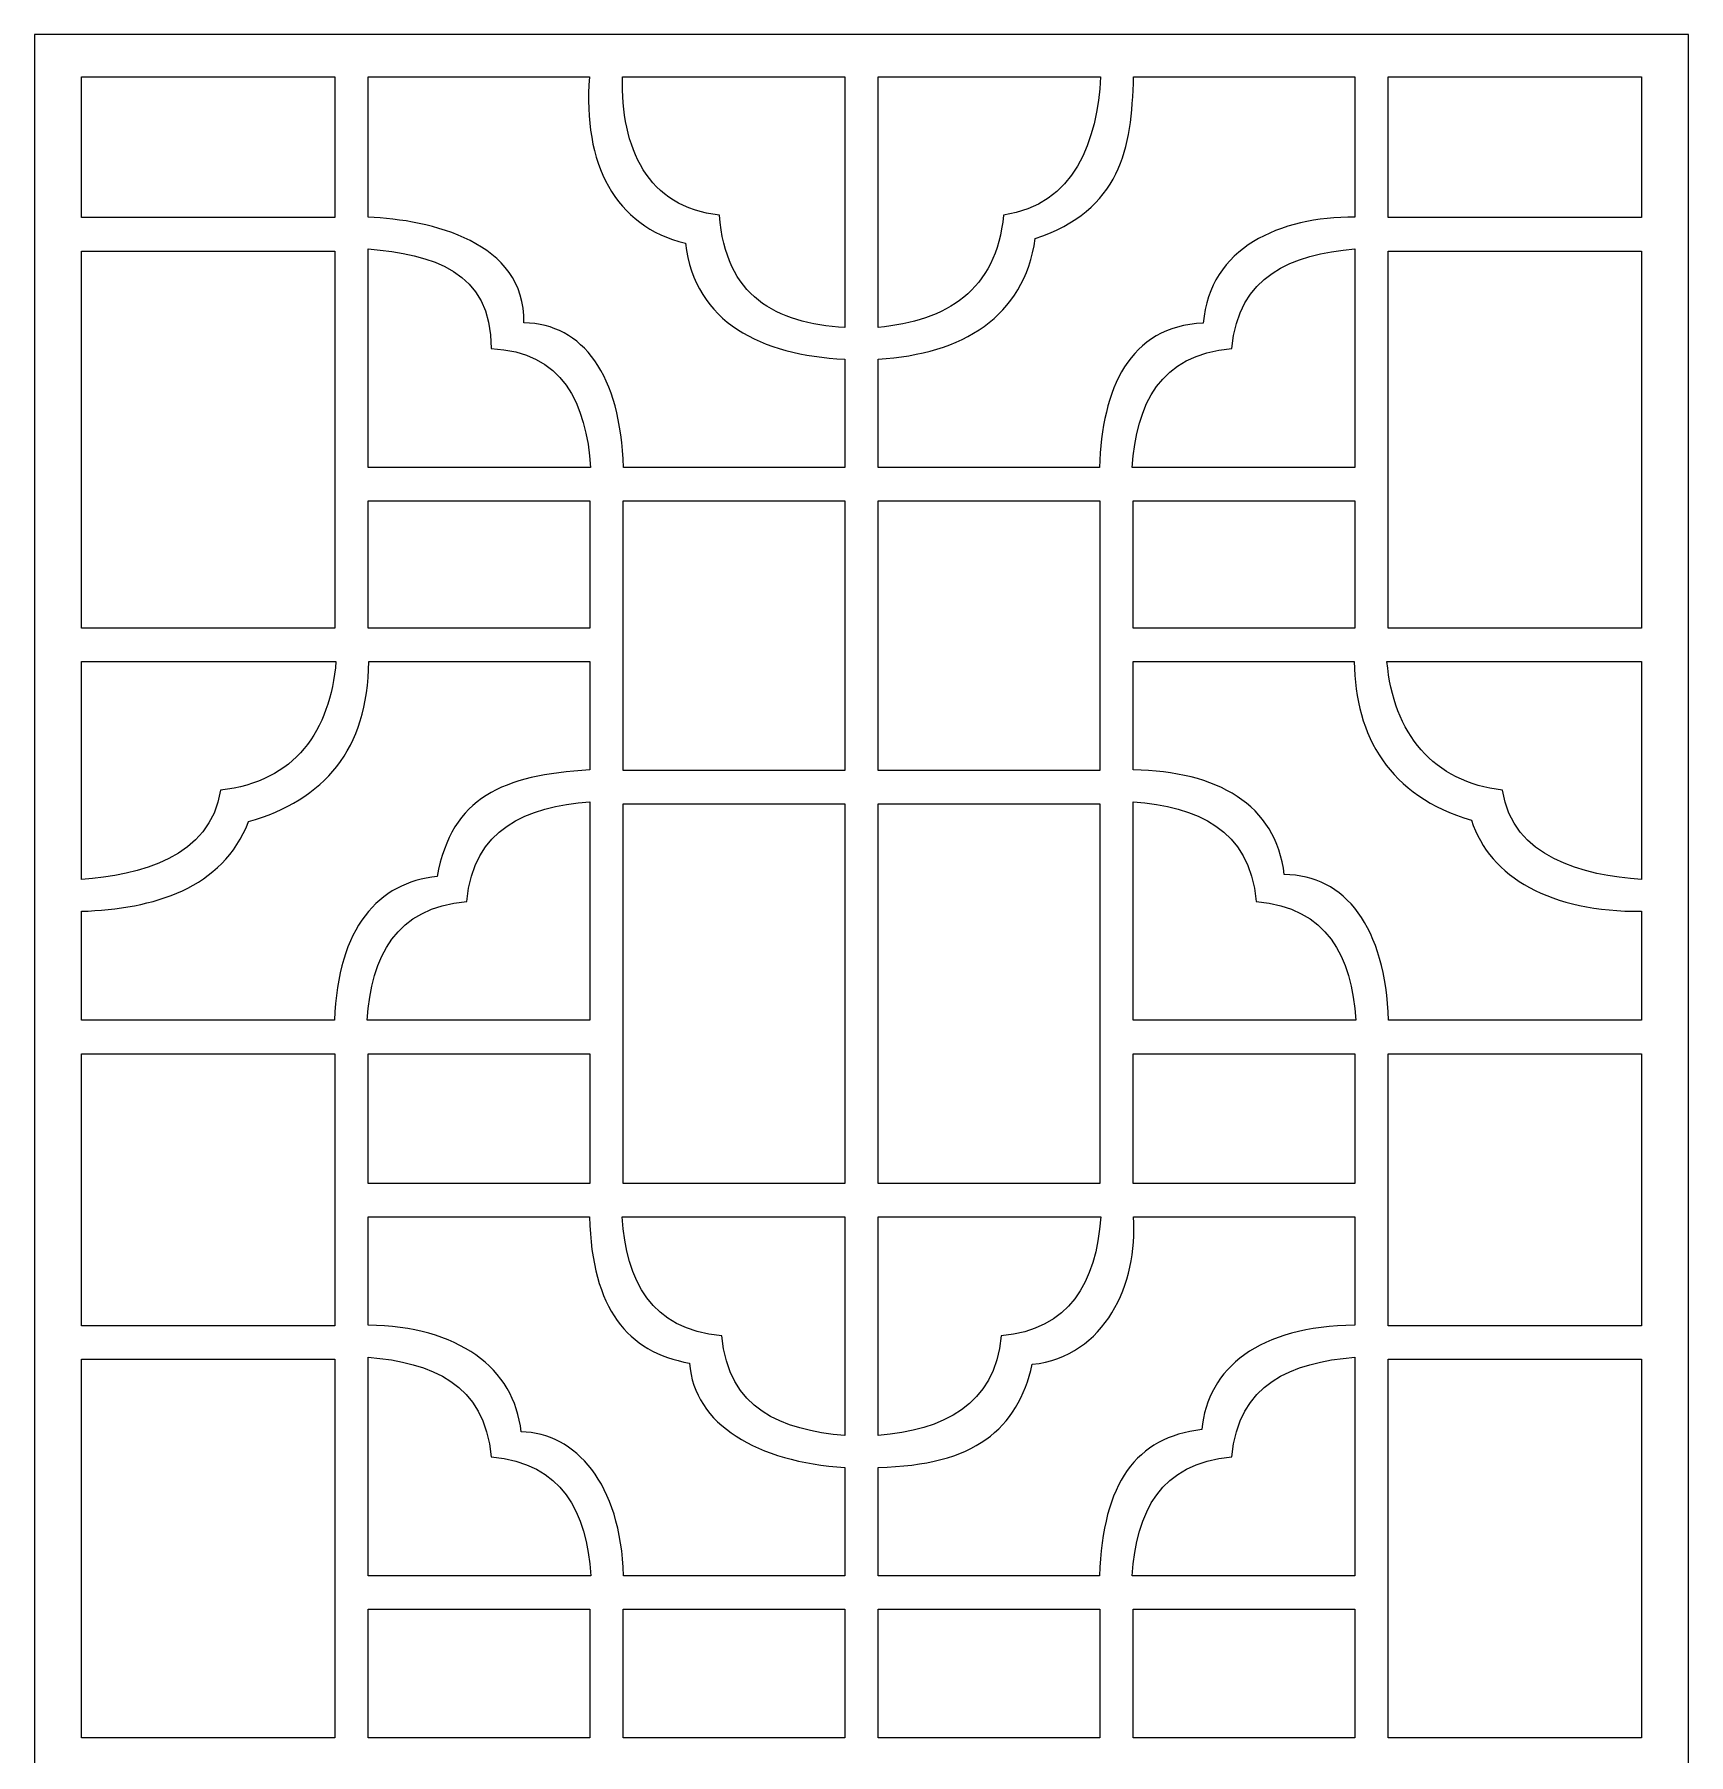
# Model space of a CAD drawing. Header units: centimetres. Extents: x 1.9 to 19.8, y -3.7 to 9.5.
# Drawn here: x 13.42 to 19.77, y 2.91 to 9.5 of the extents above; entities that cross this region are included whole.
import ezdxf

# ---------------------------------------------------------------- set-up
doc = ezdxf.new("R2010")
doc.units = ezdxf.units.CM
doc.header["$MEASUREMENT"] = 0
doc.layers.add('layer 1', color=7, linetype='Continuous')

msp = doc.modelspace()

# ---------------------------------------------------------------- linework, layer by layer
at = {"layer": 'layer 1', "color": 250, "lineweight": 9}
for points, knots in [([(13.42339, 9.5), (13.42339, 9.5), (19.76713, 9.5), (19.76713, 9.5), (19.76713, 9.5), (19.76713, 9.5), (19.76713, -3.68998), (19.76713, -3.68998), (19.76713, -3.68998), (19.76713, -3.68998), (13.42339, -3.68998), (13.42339, -3.68998), (13.42339, -3.68998), (13.42339, -3.68998), (13.42339, 9.5), (13.42339, 9.5)], [0, 0, 0, 0, 0.2, 0.2, 0.2, 0.2, 0.4, 0.4, 0.4, 0.4, 0.6, 0.6, 0.6, 0.6, 1, 1, 1, 1]), ([(13.60378, 8.79758), (13.60378, 8.79758), (13.60378, 8.79758), (13.60378, 8.79758), (13.60378, 8.79758), (13.60378, 8.79758), (14.57543, 8.79758), (14.57543, 8.79758), (14.57543, 8.79758), (14.57543, 8.79758), (14.57543, 9.3369), (14.57543, 9.3369), (14.57543, 9.3369), (14.57543, 9.3369), (13.60378, 9.3369), (13.60378, 9.3369), (13.60378, 9.3369), (13.60378, 9.3369), (13.60378, 8.79758), (13.60378, 8.79758)], [0, 0, 0, 0, 0.1666667, 0.1666667, 0.1666667, 0.1666667, 0.3333333, 0.3333333, 0.3333333, 0.3333333, 0.5, 0.5, 0.5, 0.5, 0.6666667, 0.6666667, 0.6666667, 0.6666667, 1, 1, 1, 1]), ([(14.70349, 9.3369), (14.70349, 9.3369), (14.70349, 9.3369), (14.70349, 9.3369), (14.70349, 9.3369), (14.70349, 9.3369), (14.70349, 8.79982), (14.70349, 8.79982), (14.70349, 8.79982), (14.94404, 8.78768), (15.3069, 8.70628), (15.30088, 8.39418), (15.30088, 8.39418), (15.52741, 8.38979), (15.67134, 8.19483), (15.68235, 7.83941), (15.68235, 7.83941), (15.68235, 7.83941), (16.53121, 7.83941), (16.53121, 7.83941), (16.53121, 7.83941), (16.53121, 7.83941), (16.53121, 8.25494), (16.53121, 8.25494), (16.53121, 8.25494), (16.20971, 8.27151), (15.95802, 8.39399), (15.91969, 8.69938), (15.91969, 8.69938), (15.65053, 8.76459), (15.52566, 9.00346), (15.55205, 9.3369), (15.55205, 9.3369), (15.55205, 9.3369), (14.70349, 9.3369), (14.70349, 9.3369)], [0, 0, 0, 0, 0.1, 0.1, 0.1, 0.1, 0.2, 0.2, 0.2, 0.2, 0.3, 0.3, 0.3, 0.3, 0.4, 0.4, 0.4, 0.4, 0.5, 0.5, 0.5, 0.5, 0.6, 0.6, 0.6, 0.6, 0.7, 0.7, 0.7, 0.7, 0.8, 0.8, 0.8, 0.8, 1, 1, 1, 1]), ([(16.05065, 8.80736), (16.05065, 8.80736), (16.05065, 8.80736), (16.05065, 8.80736), (16.05065, 8.80736), (16.07395, 8.49529), (16.26489, 8.39297), (16.53121, 8.37608), (16.53121, 8.37608), (16.53121, 8.37608), (16.53121, 9.3369), (16.53121, 9.3369), (16.53121, 9.3369), (16.53121, 9.3369), (15.67885, 9.3369), (15.67885, 9.3369), (15.67885, 9.3369), (15.67225, 9.06605), (15.77276, 8.83598), (16.05065, 8.80736)], [0, 0, 0, 0, 0.1666667, 0.1666667, 0.1666667, 0.1666667, 0.3333333, 0.3333333, 0.3333333, 0.3333333, 0.5, 0.5, 0.5, 0.5, 0.6666667, 0.6666667, 0.6666667, 0.6666667, 1, 1, 1, 1]), ([(17.63846, 9.3369), (17.63846, 9.3369), (17.63846, 9.3369), (17.63846, 9.3369), (17.63846, 9.3369), (17.63211, 9.06131), (17.58818, 8.82722), (17.26143, 8.71698), (17.26143, 8.71698), (17.21821, 8.41596), (16.98395, 8.27527), (16.65929, 8.25494), (16.65929, 8.25494), (16.65929, 8.25494), (16.65929, 7.83941), (16.65929, 7.83941), (16.65929, 7.83941), (16.65929, 7.83941), (17.50768, 7.83941), (17.50768, 7.83941), (17.50768, 7.83941), (17.51817, 8.14354), (17.6214, 8.37954), (17.90595, 8.39346), (17.90595, 8.39346), (17.92991, 8.68258), (18.20022, 8.80069), (18.48704, 8.79982), (18.48704, 8.79982), (18.48704, 8.79982), (18.48704, 9.3369), (18.48704, 9.3369), (18.48704, 9.3369), (18.48704, 9.3369), (17.63846, 9.3369), (17.63846, 9.3369)], [0, 0, 0, 0, 0.1, 0.1, 0.1, 0.1, 0.2, 0.2, 0.2, 0.2, 0.3, 0.3, 0.3, 0.3, 0.4, 0.4, 0.4, 0.4, 0.5, 0.5, 0.5, 0.5, 0.6, 0.6, 0.6, 0.6, 0.7, 0.7, 0.7, 0.7, 0.8, 0.8, 0.8, 0.8, 1, 1, 1, 1]), ([(17.13987, 8.80736), (17.13987, 8.80736), (17.13987, 8.80736), (17.13987, 8.80736), (17.13987, 8.80736), (17.41086, 8.84477), (17.50105, 9.0949), (17.51167, 9.3369), (17.51167, 9.3369), (17.51167, 9.3369), (16.65929, 9.3369), (16.65929, 9.3369), (16.65929, 9.3369), (16.65929, 9.3369), (16.65929, 8.37608), (16.65929, 8.37608), (16.65929, 8.37608), (16.92177, 8.40279), (17.11187, 8.51594), (17.13987, 8.80736)], [0, 0, 0, 0, 0.1666667, 0.1666667, 0.1666667, 0.1666667, 0.3333333, 0.3333333, 0.3333333, 0.3333333, 0.5, 0.5, 0.5, 0.5, 0.6666667, 0.6666667, 0.6666667, 0.6666667, 1, 1, 1, 1]), ([(18.61507, 9.3369), (18.61507, 9.3369), (18.61507, 9.3369), (18.61507, 9.3369), (18.61507, 9.3369), (18.61507, 9.3369), (18.61507, 8.79758), (18.61507, 8.79758), (18.61507, 8.79758), (18.61507, 8.79758), (19.58675, 8.79758), (19.58675, 8.79758), (19.58675, 8.79758), (19.58675, 8.79758), (19.58675, 9.3369), (19.58675, 9.3369), (19.58675, 9.3369), (19.58675, 9.3369), (18.61507, 9.3369), (18.61507, 9.3369)], [0, 0, 0, 0, 0.1666667, 0.1666667, 0.1666667, 0.1666667, 0.3333333, 0.3333333, 0.3333333, 0.3333333, 0.5, 0.5, 0.5, 0.5, 0.6666667, 0.6666667, 0.6666667, 0.6666667, 1, 1, 1, 1]), ([(13.60378, 7.22384), (13.60378, 7.22384), (13.60378, 7.22384), (13.60378, 7.22384), (13.60378, 7.22384), (13.60378, 7.22384), (14.57543, 7.22384), (14.57543, 7.22384), (14.57543, 7.22384), (14.57543, 7.22384), (14.57543, 8.66952), (14.57543, 8.66952), (14.57543, 8.66952), (14.57543, 8.66952), (13.60378, 8.66952), (13.60378, 8.66952), (13.60378, 8.66952), (13.60378, 8.66952), (13.60378, 7.22384), (13.60378, 7.22384)], [0, 0, 0, 0, 0.1666667, 0.1666667, 0.1666667, 0.1666667, 0.3333333, 0.3333333, 0.3333333, 0.3333333, 0.5, 0.5, 0.5, 0.5, 0.6666667, 0.6666667, 0.6666667, 0.6666667, 1, 1, 1, 1]), ([(15.17491, 8.29539), (15.17491, 8.29539), (15.17491, 8.29539), (15.17491, 8.29539), (15.17491, 8.29539), (15.17699, 8.59474), (14.94644, 8.65662), (14.70349, 8.67759), (14.70349, 8.67759), (14.70349, 8.67759), (14.70349, 7.83941), (14.70349, 7.83941), (14.70349, 7.83941), (14.70349, 7.83941), (15.55654, 7.83941), (15.55654, 7.83941), (15.55654, 7.83941), (15.53942, 8.0845), (15.44916, 8.28464), (15.17491, 8.29539)], [0, 0, 0, 0, 0.1666667, 0.1666667, 0.1666667, 0.1666667, 0.3333333, 0.3333333, 0.3333333, 0.3333333, 0.5, 0.5, 0.5, 0.5, 0.6666667, 0.6666667, 0.6666667, 0.6666667, 1, 1, 1, 1]), ([(18.01515, 8.29539), (18.01515, 8.29539), (18.01515, 8.29539), (18.01515, 8.29539), (18.01515, 8.29539), (17.73793, 8.27027), (17.65056, 8.08364), (17.63351, 7.83941), (17.63351, 7.83941), (17.63351, 7.83941), (18.48704, 7.83941), (18.48704, 7.83941), (18.48704, 7.83941), (18.48704, 7.83941), (18.48704, 8.67756), (18.48704, 8.67756), (18.48704, 8.67756), (18.24409, 8.6568), (18.0413, 8.57595), (18.01515, 8.29539)], [0, 0, 0, 0, 0.1666667, 0.1666667, 0.1666667, 0.1666667, 0.3333333, 0.3333333, 0.3333333, 0.3333333, 0.5, 0.5, 0.5, 0.5, 0.6666667, 0.6666667, 0.6666667, 0.6666667, 1, 1, 1, 1]), ([(19.58675, 8.66952), (19.58675, 8.66952), (19.58675, 8.66952), (19.58675, 8.66952), (19.58675, 8.66952), (19.58675, 8.66952), (18.61507, 8.66952), (18.61507, 8.66952), (18.61507, 8.66952), (18.61507, 8.66952), (18.61507, 7.22384), (18.61507, 7.22384), (18.61507, 7.22384), (18.61507, 7.22384), (19.58675, 7.22384), (19.58675, 7.22384), (19.58675, 7.22384), (19.58675, 7.22384), (19.58675, 8.66952), (19.58675, 8.66952)], [0, 0, 0, 0, 0.1666667, 0.1666667, 0.1666667, 0.1666667, 0.3333333, 0.3333333, 0.3333333, 0.3333333, 0.5, 0.5, 0.5, 0.5, 0.6666667, 0.6666667, 0.6666667, 0.6666667, 1, 1, 1, 1]), ([(15.55334, 7.22384), (15.55334, 7.22384), (15.55334, 7.22384), (15.55334, 7.22384), (15.55334, 7.22384), (15.55334, 7.22384), (15.55334, 7.71135), (15.55334, 7.71135), (15.55334, 7.71135), (15.55334, 7.71135), (14.70349, 7.71135), (14.70349, 7.71135), (14.70349, 7.71135), (14.70349, 7.71135), (14.70349, 7.22384), (14.70349, 7.22384), (14.70349, 7.22384), (14.70349, 7.22384), (15.55334, 7.22384), (15.55334, 7.22384)], [0, 0, 0, 0, 0.1666667, 0.1666667, 0.1666667, 0.1666667, 0.3333333, 0.3333333, 0.3333333, 0.3333333, 0.5, 0.5, 0.5, 0.5, 0.6666667, 0.6666667, 0.6666667, 0.6666667, 1, 1, 1, 1]), ([(16.53121, 6.67826), (16.53121, 6.67826), (16.53121, 6.67826), (16.53121, 6.67826), (16.53121, 6.67826), (16.53121, 6.67826), (16.53121, 7.71135), (16.53121, 7.71135), (16.53121, 7.71135), (16.53121, 7.71135), (15.6814, 7.71135), (15.6814, 7.71135), (15.6814, 7.71135), (15.6814, 7.71135), (15.6814, 6.67826), (15.6814, 6.67826), (15.6814, 6.67826), (15.6814, 6.67826), (16.53121, 6.67826), (16.53121, 6.67826)], [0, 0, 0, 0, 0.1666667, 0.1666667, 0.1666667, 0.1666667, 0.3333333, 0.3333333, 0.3333333, 0.3333333, 0.5, 0.5, 0.5, 0.5, 0.6666667, 0.6666667, 0.6666667, 0.6666667, 1, 1, 1, 1]), ([(16.65929, 7.71135), (16.65929, 7.71135), (16.65929, 7.71135), (16.65929, 7.71135), (16.65929, 7.71135), (16.65929, 7.71135), (16.65929, 6.67826), (16.65929, 6.67826), (16.65929, 6.67826), (16.65929, 6.67826), (17.50912, 6.67826), (17.50912, 6.67826), (17.50912, 6.67826), (17.50912, 6.67826), (17.50912, 7.71135), (17.50912, 7.71135), (17.50912, 7.71135), (17.50912, 7.71135), (16.65929, 7.71135), (16.65929, 7.71135)], [0, 0, 0, 0, 0.1666667, 0.1666667, 0.1666667, 0.1666667, 0.3333333, 0.3333333, 0.3333333, 0.3333333, 0.5, 0.5, 0.5, 0.5, 0.6666667, 0.6666667, 0.6666667, 0.6666667, 1, 1, 1, 1]), ([(18.48704, 7.22384), (18.48704, 7.22384), (18.48704, 7.22384), (18.48704, 7.22384), (18.48704, 7.22384), (18.48704, 7.22384), (18.48704, 7.71135), (18.48704, 7.71135), (18.48704, 7.71135), (18.48704, 7.71135), (17.63718, 7.71135), (17.63718, 7.71135), (17.63718, 7.71135), (17.63718, 7.71135), (17.63718, 7.22384), (17.63718, 7.22384), (17.63718, 7.22384), (17.63718, 7.22384), (18.48704, 7.22384), (18.48704, 7.22384)], [0, 0, 0, 0, 0.1666667, 0.1666667, 0.1666667, 0.1666667, 0.3333333, 0.3333333, 0.3333333, 0.3333333, 0.5, 0.5, 0.5, 0.5, 0.6666667, 0.6666667, 0.6666667, 0.6666667, 1, 1, 1, 1]), ([(14.13695, 6.60273), (14.13695, 6.60273), (14.13695, 6.60273), (14.13695, 6.60273), (14.13695, 6.60273), (14.42401, 6.63449), (14.55743, 6.83059), (14.58001, 7.09578), (14.58001, 7.09578), (14.58001, 7.09578), (13.60378, 7.09578), (13.60378, 7.09578), (13.60378, 7.09578), (13.60378, 7.09578), (13.60378, 6.25972), (13.60378, 6.25972), (13.60378, 6.25972), (13.82462, 6.27558), (14.09956, 6.34559), (14.13695, 6.60273)], [0, 0, 0, 0, 0.1666667, 0.1666667, 0.1666667, 0.1666667, 0.3333333, 0.3333333, 0.3333333, 0.3333333, 0.5, 0.5, 0.5, 0.5, 0.6666667, 0.6666667, 0.6666667, 0.6666667, 1, 1, 1, 1]), ([(13.60378, 5.7201), (13.60378, 5.7201), (13.60378, 5.7201), (13.60378, 5.7201), (13.60378, 5.7201), (13.60378, 5.7201), (14.57399, 5.7201), (14.57399, 5.7201), (14.57399, 5.7201), (14.58769, 6.07829), (14.74187, 6.24763), (14.96789, 6.2717), (14.96789, 6.2717), (15.02437, 6.577), (15.21887, 6.65911), (15.55334, 6.68053), (15.55334, 6.68053), (15.55334, 6.68053), (15.55334, 7.09578), (15.55334, 7.09578), (15.55334, 7.09578), (15.55334, 7.09578), (14.70565, 7.09578), (14.70565, 7.09578), (14.70565, 7.09578), (14.70232, 6.75636), (14.53573, 6.56671), (14.24506, 6.48179), (14.24506, 6.48179), (14.14537, 6.22589), (13.88064, 6.14634), (13.60378, 6.13818), (13.60378, 6.13818), (13.60378, 6.13818), (13.60378, 5.7201), (13.60378, 5.7201)], [0, 0, 0, 0, 0.1, 0.1, 0.1, 0.1, 0.2, 0.2, 0.2, 0.2, 0.3, 0.3, 0.3, 0.3, 0.4, 0.4, 0.4, 0.4, 0.5, 0.5, 0.5, 0.5, 0.6, 0.6, 0.6, 0.6, 0.7, 0.7, 0.7, 0.7, 0.8, 0.8, 0.8, 0.8, 1, 1, 1, 1]), ([(19.58675, 6.13818), (19.58675, 6.13818), (19.58675, 6.13818), (19.58675, 6.13818), (19.58675, 6.13818), (19.23988, 6.13461), (19.00518, 6.26777), (18.93433, 6.48702), (18.93433, 6.48702), (18.62023, 6.58007), (18.48876, 6.80743), (18.48483, 7.09578), (18.48483, 7.09578), (18.48483, 7.09578), (17.63718, 7.09578), (17.63718, 7.09578), (17.63718, 7.09578), (17.63718, 7.09578), (17.63718, 6.68053), (17.63718, 6.68053), (17.63718, 6.68053), (17.95974, 6.67497), (18.18479, 6.54828), (18.21661, 6.27878), (18.21661, 6.27878), (18.45051, 6.27833), (18.60553, 6.07555), (18.61652, 5.7201), (18.61652, 5.7201), (18.61652, 5.7201), (19.58675, 5.7201), (19.58675, 5.7201), (19.58675, 5.7201), (19.58675, 5.7201), (19.58675, 6.13818), (19.58675, 6.13818)], [0, 0, 0, 0, 0.1, 0.1, 0.1, 0.1, 0.2, 0.2, 0.2, 0.2, 0.3, 0.3, 0.3, 0.3, 0.4, 0.4, 0.4, 0.4, 0.5, 0.5, 0.5, 0.5, 0.6, 0.6, 0.6, 0.6, 0.7, 0.7, 0.7, 0.7, 0.8, 0.8, 0.8, 0.8, 1, 1, 1, 1]), ([(19.05358, 6.60273), (19.05358, 6.60273), (19.05358, 6.60273), (19.05358, 6.60273), (19.05358, 6.60273), (19.09131, 6.34319), (19.36379, 6.27573), (19.58675, 6.2597), (19.58675, 6.2597), (19.58675, 6.2597), (19.58675, 7.09578), (19.58675, 7.09578), (19.58675, 7.09578), (19.58675, 7.09578), (18.61047, 7.09578), (18.61047, 7.09578), (18.61047, 7.09578), (18.63398, 6.8206), (18.78907, 6.63199), (19.05358, 6.60273)], [0, 0, 0, 0, 0.1666667, 0.1666667, 0.1666667, 0.1666667, 0.3333333, 0.3333333, 0.3333333, 0.3333333, 0.5, 0.5, 0.5, 0.5, 0.6666667, 0.6666667, 0.6666667, 0.6666667, 1, 1, 1, 1]), ([(15.08146, 6.17606), (15.08146, 6.17606), (15.08146, 6.17606), (15.08146, 6.17606), (15.08146, 6.17606), (14.80745, 6.15126), (14.71696, 5.96583), (14.69982, 5.7201), (14.69982, 5.7201), (14.69982, 5.7201), (15.55334, 5.7201), (15.55334, 5.7201), (15.55334, 5.7201), (15.55334, 5.7201), (15.55334, 6.55827), (15.55334, 6.55827), (15.55334, 6.55827), (15.3104, 6.53751), (15.10756, 6.45666), (15.08146, 6.17606)], [0, 0, 0, 0, 0.1666667, 0.1666667, 0.1666667, 0.1666667, 0.3333333, 0.3333333, 0.3333333, 0.3333333, 0.5, 0.5, 0.5, 0.5, 0.6666667, 0.6666667, 0.6666667, 0.6666667, 1, 1, 1, 1]), ([(16.53121, 5.09441), (16.53121, 5.09441), (16.53121, 5.09441), (16.53121, 5.09441), (16.53121, 5.09441), (16.53121, 5.09441), (16.53121, 6.55021), (16.53121, 6.55021), (16.53121, 6.55021), (16.53121, 6.55021), (15.6814, 6.55021), (15.6814, 6.55021), (15.6814, 6.55021), (15.6814, 6.55021), (15.6814, 5.09441), (15.6814, 5.09441), (15.6814, 5.09441), (15.6814, 5.09441), (16.53121, 5.09441), (16.53121, 5.09441)], [0, 0, 0, 0, 0.1666667, 0.1666667, 0.1666667, 0.1666667, 0.3333333, 0.3333333, 0.3333333, 0.3333333, 0.5, 0.5, 0.5, 0.5, 0.6666667, 0.6666667, 0.6666667, 0.6666667, 1, 1, 1, 1]), ([(16.65929, 6.55021), (16.65929, 6.55021), (16.65929, 6.55021), (16.65929, 6.55021), (16.65929, 6.55021), (16.65929, 6.55021), (16.65929, 5.09441), (16.65929, 5.09441), (16.65929, 5.09441), (16.65929, 5.09441), (17.50912, 5.09441), (17.50912, 5.09441), (17.50912, 5.09441), (17.50912, 5.09441), (17.50912, 6.55021), (17.50912, 6.55021), (17.50912, 6.55021), (17.50912, 6.55021), (16.65929, 6.55021), (16.65929, 6.55021)], [0, 0, 0, 0, 0.1666667, 0.1666667, 0.1666667, 0.1666667, 0.3333333, 0.3333333, 0.3333333, 0.3333333, 0.5, 0.5, 0.5, 0.5, 0.6666667, 0.6666667, 0.6666667, 0.6666667, 1, 1, 1, 1]), ([(18.10906, 6.17606), (18.10906, 6.17606), (18.10906, 6.17606), (18.10906, 6.17606), (18.10906, 6.17606), (18.083, 6.45691), (17.88026, 6.53749), (17.63718, 6.55827), (17.63718, 6.55827), (17.63718, 6.55827), (17.63718, 5.7201), (17.63718, 5.7201), (17.63718, 5.7201), (17.63718, 5.7201), (18.49066, 5.7201), (18.49066, 5.7201), (18.49066, 5.7201), (18.47357, 5.96587), (18.38281, 6.15129), (18.10906, 6.17606)], [0, 0, 0, 0, 0.1666667, 0.1666667, 0.1666667, 0.1666667, 0.3333333, 0.3333333, 0.3333333, 0.3333333, 0.5, 0.5, 0.5, 0.5, 0.6666667, 0.6666667, 0.6666667, 0.6666667, 1, 1, 1, 1]), ([(13.60378, 4.54884), (13.60378, 4.54884), (13.60378, 4.54884), (13.60378, 4.54884), (13.60378, 4.54884), (13.60378, 4.54884), (14.57543, 4.54884), (14.57543, 4.54884), (14.57543, 4.54884), (14.57543, 4.54884), (14.57543, 5.59203), (14.57543, 5.59203), (14.57543, 5.59203), (14.57543, 5.59203), (13.60378, 5.59203), (13.60378, 5.59203), (13.60378, 5.59203), (13.60378, 5.59203), (13.60378, 4.54884), (13.60378, 4.54884)], [0, 0, 0, 0, 0.1666667, 0.1666667, 0.1666667, 0.1666667, 0.3333333, 0.3333333, 0.3333333, 0.3333333, 0.5, 0.5, 0.5, 0.5, 0.6666667, 0.6666667, 0.6666667, 0.6666667, 1, 1, 1, 1]), ([(14.70349, 5.09441), (14.70349, 5.09441), (14.70349, 5.09441), (14.70349, 5.09441), (14.70349, 5.09441), (14.70349, 5.09441), (15.55334, 5.09441), (15.55334, 5.09441), (15.55334, 5.09441), (15.55334, 5.09441), (15.55334, 5.59203), (15.55334, 5.59203), (15.55334, 5.59203), (15.55334, 5.59203), (14.70349, 5.59203), (14.70349, 5.59203), (14.70349, 5.59203), (14.70349, 5.59203), (14.70349, 5.09441), (14.70349, 5.09441)], [0, 0, 0, 0, 0.1666667, 0.1666667, 0.1666667, 0.1666667, 0.3333333, 0.3333333, 0.3333333, 0.3333333, 0.5, 0.5, 0.5, 0.5, 0.6666667, 0.6666667, 0.6666667, 0.6666667, 1, 1, 1, 1]), ([(18.48704, 5.59203), (18.48704, 5.59203), (18.48704, 5.59203), (18.48704, 5.59203), (18.48704, 5.59203), (18.48704, 5.59203), (17.63718, 5.59203), (17.63718, 5.59203), (17.63718, 5.59203), (17.63718, 5.59203), (17.63718, 5.09441), (17.63718, 5.09441), (17.63718, 5.09441), (17.63718, 5.09441), (18.48704, 5.09441), (18.48704, 5.09441), (18.48704, 5.09441), (18.48704, 5.09441), (18.48704, 5.59203), (18.48704, 5.59203)], [0, 0, 0, 0, 0.1666667, 0.1666667, 0.1666667, 0.1666667, 0.3333333, 0.3333333, 0.3333333, 0.3333333, 0.5, 0.5, 0.5, 0.5, 0.6666667, 0.6666667, 0.6666667, 0.6666667, 1, 1, 1, 1]), ([(19.58675, 5.59203), (19.58675, 5.59203), (19.58675, 5.59203), (19.58675, 5.59203), (19.58675, 5.59203), (19.58675, 5.59203), (18.61507, 5.59203), (18.61507, 5.59203), (18.61507, 5.59203), (18.61507, 5.59203), (18.61507, 4.54884), (18.61507, 4.54884), (18.61507, 4.54884), (18.61507, 4.54884), (19.58675, 4.54884), (19.58675, 4.54884), (19.58675, 4.54884), (19.58675, 4.54884), (19.58675, 5.59203), (19.58675, 5.59203)], [0, 0, 0, 0, 0.1666667, 0.1666667, 0.1666667, 0.1666667, 0.3333333, 0.3333333, 0.3333333, 0.3333333, 0.5, 0.5, 0.5, 0.5, 0.6666667, 0.6666667, 0.6666667, 0.6666667, 1, 1, 1, 1]), ([(14.70349, 4.55107), (14.70349, 4.55107), (14.70349, 4.55107), (14.70349, 4.55107), (14.70349, 4.55107), (15.04677, 4.54737), (15.26437, 4.38726), (15.29008, 4.14255), (15.29008, 4.14255), (15.4986, 4.1381), (15.67182, 3.94614), (15.68284, 3.59064), (15.68284, 3.59064), (15.68284, 3.59064), (16.53121, 3.59064), (16.53121, 3.59064), (16.53121, 3.59064), (16.53121, 3.59064), (16.53121, 4.00595), (16.53121, 4.00595), (16.53121, 4.00595), (16.19669, 4.02732), (15.95269, 4.16981), (15.93575, 4.40567), (15.93575, 4.40567), (15.6963, 4.44983), (15.5629, 4.61095), (15.55188, 4.96635), (15.55188, 4.96635), (15.55188, 4.96635), (14.70349, 4.96635), (14.70349, 4.96635), (14.70349, 4.96635), (14.70349, 4.96635), (14.70349, 4.55107), (14.70349, 4.55107)], [0, 0, 0, 0, 0.1, 0.1, 0.1, 0.1, 0.2, 0.2, 0.2, 0.2, 0.3, 0.3, 0.3, 0.3, 0.4, 0.4, 0.4, 0.4, 0.5, 0.5, 0.5, 0.5, 0.6, 0.6, 0.6, 0.6, 0.7, 0.7, 0.7, 0.7, 0.8, 0.8, 0.8, 0.8, 1, 1, 1, 1]), ([(16.05933, 4.51039), (16.05933, 4.51039), (16.05933, 4.51039), (16.05933, 4.51039), (16.05933, 4.51039), (16.08541, 4.22957), (16.2881, 4.14896), (16.53121, 4.12819), (16.53121, 4.12819), (16.53121, 4.12819), (16.53121, 4.96635), (16.53121, 4.96635), (16.53121, 4.96635), (16.53121, 4.96635), (15.67769, 4.96635), (15.67769, 4.96635), (15.67769, 4.96635), (15.69483, 4.72123), (15.78506, 4.53523), (16.05933, 4.51039)], [0, 0, 0, 0, 0.1666667, 0.1666667, 0.1666667, 0.1666667, 0.3333333, 0.3333333, 0.3333333, 0.3333333, 0.5, 0.5, 0.5, 0.5, 0.6666667, 0.6666667, 0.6666667, 0.6666667, 1, 1, 1, 1]), ([(17.13117, 4.51039), (17.13117, 4.51039), (17.13117, 4.51039), (17.13117, 4.51039), (17.13117, 4.51039), (17.39162, 4.53398), (17.49516, 4.71358), (17.5128, 4.96635), (17.5128, 4.96635), (17.5128, 4.96635), (16.65929, 4.96635), (16.65929, 4.96635), (16.65929, 4.96635), (16.65929, 4.96635), (16.65929, 4.12819), (16.65929, 4.12819), (16.65929, 4.12819), (16.90748, 4.14939), (17.10639, 4.24302), (17.13117, 4.51039)], [0, 0, 0, 0, 0.1666667, 0.1666667, 0.1666667, 0.1666667, 0.3333333, 0.3333333, 0.3333333, 0.3333333, 0.5, 0.5, 0.5, 0.5, 0.6666667, 0.6666667, 0.6666667, 0.6666667, 1, 1, 1, 1]), ([(18.48704, 4.55107), (18.48704, 4.55107), (18.48704, 4.55107), (18.48704, 4.55107), (18.48704, 4.55107), (18.48704, 4.55107), (18.48704, 4.96635), (18.48704, 4.96635), (18.48704, 4.96635), (18.48704, 4.96635), (17.63865, 4.96635), (17.63865, 4.96635), (17.63865, 4.96635), (17.65594, 4.70996), (17.52972, 4.43214), (17.25033, 4.40124), (17.25033, 4.40124), (17.19362, 4.15211), (17.02917, 4.01405), (16.65929, 4.00595), (16.65929, 4.00595), (16.65929, 4.00595), (16.65929, 3.59064), (16.65929, 3.59064), (16.65929, 3.59064), (16.65929, 3.59064), (17.50768, 3.59064), (17.50768, 3.59064), (17.50768, 3.59064), (17.52134, 3.94886), (17.64754, 4.1204), (17.9004, 4.1514), (17.9004, 4.1514), (17.92174, 4.38726), (18.12158, 4.54737), (18.48704, 4.55107)], [0, 0, 0, 0, 0.1, 0.1, 0.1, 0.1, 0.2, 0.2, 0.2, 0.2, 0.3, 0.3, 0.3, 0.3, 0.4, 0.4, 0.4, 0.4, 0.5, 0.5, 0.5, 0.5, 0.6, 0.6, 0.6, 0.6, 0.7, 0.7, 0.7, 0.7, 0.8, 0.8, 0.8, 0.8, 1, 1, 1, 1]), ([(13.60378, 2.96903), (13.60378, 2.96903), (13.60378, 2.96903), (13.60378, 2.96903), (13.60378, 2.96903), (13.60378, 2.96903), (14.57543, 2.96903), (14.57543, 2.96903), (14.57543, 2.96903), (14.57543, 2.96903), (14.57543, 4.42079), (14.57543, 4.42079), (14.57543, 4.42079), (14.57543, 4.42079), (13.60378, 4.42079), (13.60378, 4.42079), (13.60378, 4.42079), (13.60378, 4.42079), (13.60378, 2.96903), (13.60378, 2.96903)], [0, 0, 0, 0, 0.1666667, 0.1666667, 0.1666667, 0.1666667, 0.3333333, 0.3333333, 0.3333333, 0.3333333, 0.5, 0.5, 0.5, 0.5, 0.6666667, 0.6666667, 0.6666667, 0.6666667, 1, 1, 1, 1]), ([(15.17539, 4.04665), (15.17539, 4.04665), (15.17539, 4.04665), (15.17539, 4.04665), (15.17539, 4.04665), (15.14929, 4.32749), (14.9466, 4.40805), (14.70349, 4.42882), (14.70349, 4.42882), (14.70349, 4.42882), (14.70349, 3.59064), (14.70349, 3.59064), (14.70349, 3.59064), (14.70349, 3.59064), (15.55699, 3.59064), (15.55699, 3.59064), (15.55699, 3.59064), (15.53991, 3.83582), (15.44966, 4.02176), (15.17539, 4.04665)], [0, 0, 0, 0, 0.1666667, 0.1666667, 0.1666667, 0.1666667, 0.3333333, 0.3333333, 0.3333333, 0.3333333, 0.5, 0.5, 0.5, 0.5, 0.6666667, 0.6666667, 0.6666667, 0.6666667, 1, 1, 1, 1]), ([(18.01515, 4.04665), (18.01515, 4.04665), (18.01515, 4.04665), (18.01515, 4.04665), (18.01515, 4.04665), (17.73927, 4.02163), (17.65059, 3.83525), (17.63351, 3.59064), (17.63351, 3.59064), (17.63351, 3.59064), (18.48704, 3.59064), (18.48704, 3.59064), (18.48704, 3.59064), (18.48704, 3.59064), (18.48704, 4.42882), (18.48704, 4.42882), (18.48704, 4.42882), (18.24409, 4.40807), (18.04128, 4.32723), (18.01515, 4.04665)], [0, 0, 0, 0, 0.1666667, 0.1666667, 0.1666667, 0.1666667, 0.3333333, 0.3333333, 0.3333333, 0.3333333, 0.5, 0.5, 0.5, 0.5, 0.6666667, 0.6666667, 0.6666667, 0.6666667, 1, 1, 1, 1]), ([(19.58675, 4.42079), (19.58675, 4.42079), (19.58675, 4.42079), (19.58675, 4.42079), (19.58675, 4.42079), (19.58675, 4.42079), (18.61507, 4.42079), (18.61507, 4.42079), (18.61507, 4.42079), (18.61507, 4.42079), (18.61507, 2.96903), (18.61507, 2.96903), (18.61507, 2.96903), (18.61507, 2.96903), (19.58675, 2.96903), (19.58675, 2.96903), (19.58675, 2.96903), (19.58675, 2.96903), (19.58675, 4.42079), (19.58675, 4.42079)], [0, 0, 0, 0, 0.1666667, 0.1666667, 0.1666667, 0.1666667, 0.3333333, 0.3333333, 0.3333333, 0.3333333, 0.5, 0.5, 0.5, 0.5, 0.6666667, 0.6666667, 0.6666667, 0.6666667, 1, 1, 1, 1]), ([(15.55334, 3.46261), (15.55334, 3.46261), (15.55334, 3.46261), (15.55334, 3.46261), (15.55334, 3.46261), (15.55334, 3.46261), (14.70349, 3.46261), (14.70349, 3.46261), (14.70349, 3.46261), (14.70349, 3.46261), (14.70349, 2.96903), (14.70349, 2.96903), (14.70349, 2.96903), (14.70349, 2.96903), (15.55334, 2.96903), (15.55334, 2.96903), (15.55334, 2.96903), (15.55334, 2.96903), (15.55334, 3.46261), (15.55334, 3.46261)], [0, 0, 0, 0, 0.1666667, 0.1666667, 0.1666667, 0.1666667, 0.3333333, 0.3333333, 0.3333333, 0.3333333, 0.5, 0.5, 0.5, 0.5, 0.6666667, 0.6666667, 0.6666667, 0.6666667, 1, 1, 1, 1]), ([(16.53121, 3.46261), (16.53121, 3.46261), (16.53121, 3.46261), (16.53121, 3.46261), (16.53121, 3.46261), (16.53121, 3.46261), (15.6814, 3.46261), (15.6814, 3.46261), (15.6814, 3.46261), (15.6814, 3.46261), (15.6814, 2.96903), (15.6814, 2.96903), (15.6814, 2.96903), (15.6814, 2.96903), (16.53121, 2.96903), (16.53121, 2.96903), (16.53121, 2.96903), (16.53121, 2.96903), (16.53121, 3.46261), (16.53121, 3.46261)], [0, 0, 0, 0, 0.1666667, 0.1666667, 0.1666667, 0.1666667, 0.3333333, 0.3333333, 0.3333333, 0.3333333, 0.5, 0.5, 0.5, 0.5, 0.6666667, 0.6666667, 0.6666667, 0.6666667, 1, 1, 1, 1]), ([(17.50912, 2.96903), (17.50912, 2.96903), (17.50912, 2.96903), (17.50912, 2.96903), (17.50912, 2.96903), (17.50912, 2.96903), (17.50912, 3.46261), (17.50912, 3.46261), (17.50912, 3.46261), (17.50912, 3.46261), (16.65929, 3.46261), (16.65929, 3.46261), (16.65929, 3.46261), (16.65929, 3.46261), (16.65929, 2.96903), (16.65929, 2.96903), (16.65929, 2.96903), (16.65929, 2.96903), (17.50912, 2.96903), (17.50912, 2.96903)], [0, 0, 0, 0, 0.1666667, 0.1666667, 0.1666667, 0.1666667, 0.3333333, 0.3333333, 0.3333333, 0.3333333, 0.5, 0.5, 0.5, 0.5, 0.6666667, 0.6666667, 0.6666667, 0.6666667, 1, 1, 1, 1]), ([(17.63718, 3.46261), (17.63718, 3.46261), (17.63718, 3.46261), (17.63718, 3.46261), (17.63718, 3.46261), (17.63718, 3.46261), (17.63718, 2.96903), (17.63718, 2.96903), (17.63718, 2.96903), (17.63718, 2.96903), (18.48704, 2.96903), (18.48704, 2.96903), (18.48704, 2.96903), (18.48704, 2.96903), (18.48704, 3.46261), (18.48704, 3.46261), (18.48704, 3.46261), (18.48704, 3.46261), (17.63718, 3.46261), (17.63718, 3.46261)], [0, 0, 0, 0, 0.1666667, 0.1666667, 0.1666667, 0.1666667, 0.3333333, 0.3333333, 0.3333333, 0.3333333, 0.5, 0.5, 0.5, 0.5, 0.6666667, 0.6666667, 0.6666667, 0.6666667, 1, 1, 1, 1])]:
    msp.add_open_spline(points, degree=3, knots=knots, dxfattribs=at)

doc.saveas('drawing.dxf')
